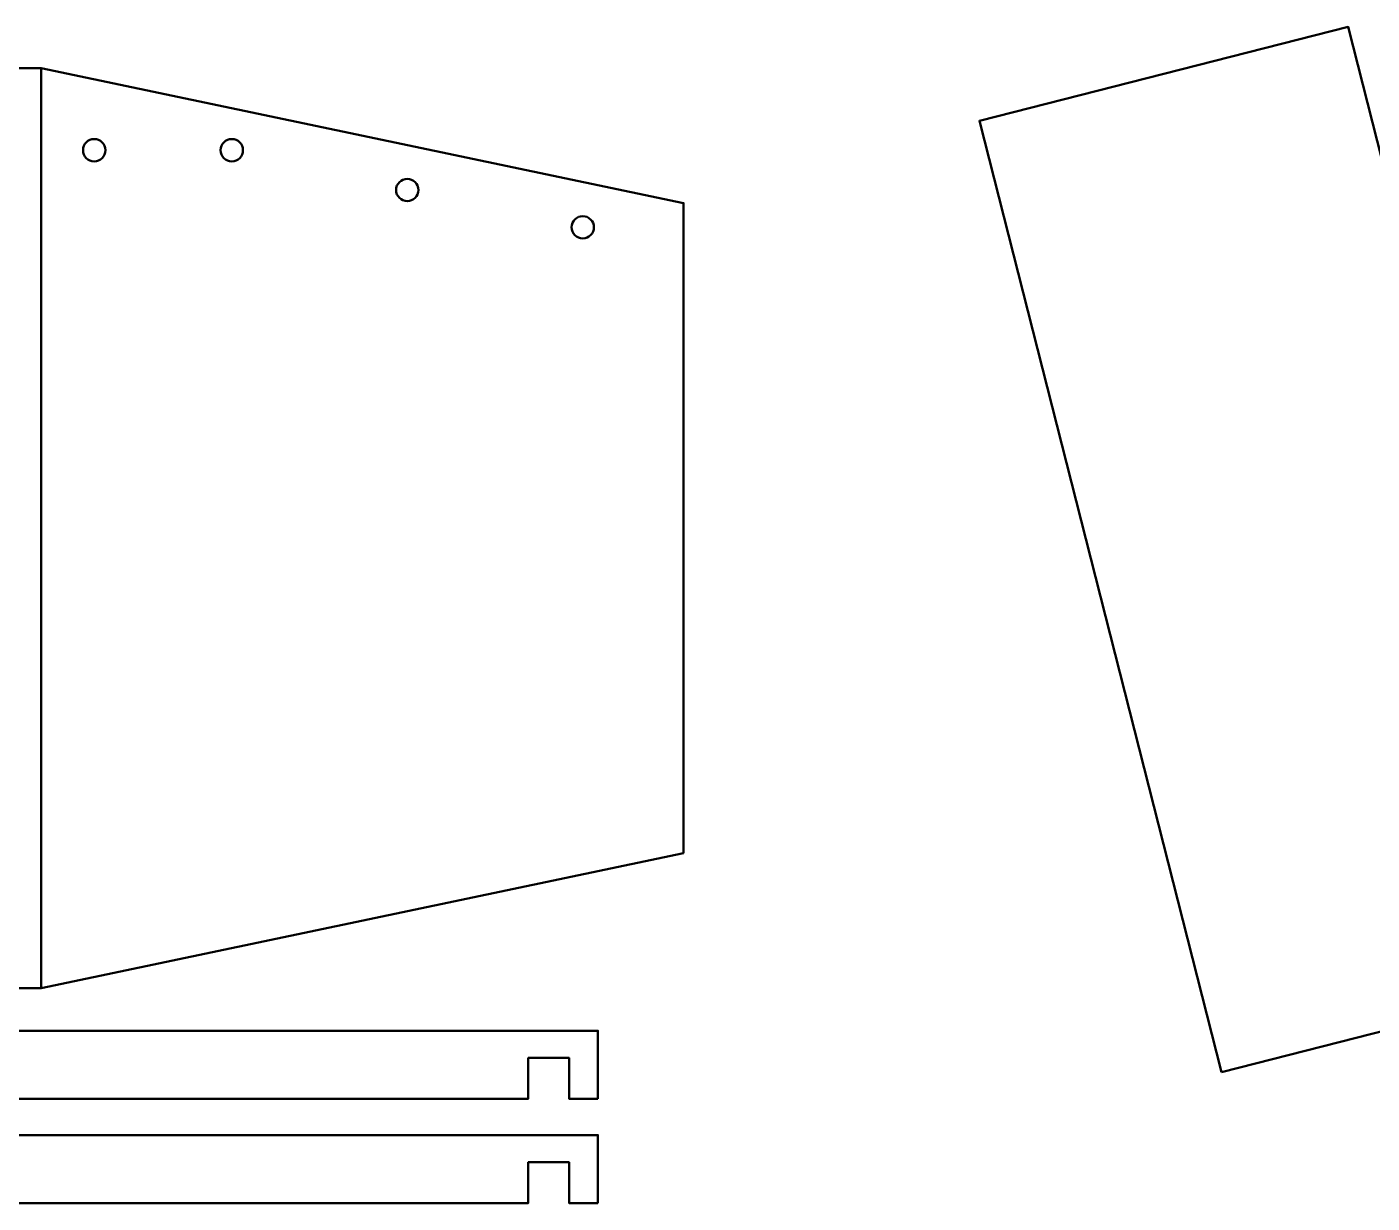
# Model space of a CAD drawing. Header units: inches. Extents: x 247 to 2765, y -1897 to -1110.
# Drawn here: x 1923.9 to 2022.9, y -1445.8 to -1359.2 of the extents above; entities that cross this region are included whole.
import ezdxf

# ---------------------------------------------------------------- set-up
doc = ezdxf.new("R2010")
doc.units = ezdxf.units.IN
doc.header["$MEASUREMENT"] = 0
doc.layers.add('Layer 1', color=7, linetype='Continuous')

# ---------------------------------------------------------------- blocks, each defined once
blk = doc.blocks.new('block 292')
at = {"layer": 'Layer 1', "color": 18, "lineweight": 50, "true_color": 0x010101}
blk.add_lwpolyline([(1972.209, -1420.035), (1924.937, -1429.959), (1761.248, -1429.959), (1705.23, -1413.586), (1692.499, -1400.855), (1692.499, -1391.384), (1705.23, -1378.652), (1761.248, -1362.28), (1924.937, -1362.28), (1972.209, -1372.204), (1972.209, -1420.035)], dxfattribs=at)
at = {"layer": 'Layer 1', "color": 240, "lineweight": 50, "true_color": 0xec2227}
blk.add_lwpolyline([(1924.937, -1362.28), (1924.937, -1429.959)], dxfattribs=at)
for points in [[(1928.84, -1367.489), (1929.295, -1367.489), (1929.663, -1367.858), (1929.663, -1368.312), (1929.663, -1368.767), (1929.295, -1369.135), (1928.84, -1369.135), (1928.386, -1369.135), (1928.017, -1368.767), (1928.017, -1368.312), (1928.017, -1367.858), (1928.386, -1367.489), (1928.84, -1367.489)], [(1938.964, -1367.489), (1939.418, -1367.489), (1939.787, -1367.858), (1939.787, -1368.312), (1939.787, -1368.767), (1939.418, -1369.135), (1938.964, -1369.135), (1938.509, -1369.135), (1938.141, -1368.767), (1938.141, -1368.312), (1938.141, -1367.858), (1938.509, -1367.489), (1938.964, -1367.489)], [(1951.877, -1370.414), (1952.332, -1370.414), (1952.7, -1370.782), (1952.7, -1371.237), (1952.7, -1371.692), (1952.332, -1372.06), (1951.877, -1372.06), (1951.423, -1372.06), (1951.054, -1371.692), (1951.054, -1371.237), (1951.054, -1370.782), (1951.423, -1370.414), (1951.877, -1370.414)], [(1964.79, -1373.158), (1965.244, -1373.158), (1965.613, -1373.526), (1965.613, -1373.981), (1965.613, -1374.435), (1965.244, -1374.804), (1964.79, -1374.804), (1964.336, -1374.804), (1963.967, -1374.435), (1963.967, -1373.981), (1963.967, -1373.526), (1964.336, -1373.158), (1964.79, -1373.158)]]:
    blk.add_open_spline(points, degree=3, knots=[0, 0, 0, 0, 1, 1, 1, 2, 2, 2, 3, 3, 3, 4, 4, 4, 4], dxfattribs=at)

msp = doc.modelspace()

# ---------------------------------------------------------------- linework, layer by layer
at = {"layer": 'Layer 1', "color": 18, "lineweight": 50, "true_color": 0x010101}
for points in [[(2011.786, -1436.128), (1993.984, -1366.142), (2021.12, -1359.239), (2038.922, -1429.225), (2011.786, -1436.128)], [(1965.903, -1438.093), (1963.783, -1438.093), (1963.783, -1435.092), (1960.783, -1435.092), (1960.783, -1438.093), (1917.499, -1438.093), (1917.499, -1435.092), (1914.5, -1435.092), (1914.5, -1438.093), (1802.068, -1438.093), (1802.068, -1435.092), (1799.068, -1435.092), (1799.068, -1438.093), (1757.066, -1438.093), (1757.066, -1435.092), (1754.066, -1435.092), (1754.066, -1438.093), (1751.945, -1438.093), (1747.07, -1433.093), (1965.903, -1433.093), (1965.903, -1438.093)], [(1965.903, -1445.767), (1963.783, -1445.767), (1963.783, -1442.767), (1960.783, -1442.767), (1960.783, -1445.767), (1917.499, -1445.767), (1917.499, -1442.767), (1914.5, -1442.767), (1914.5, -1445.767), (1802.068, -1445.767), (1802.068, -1442.767), (1799.068, -1442.767), (1799.068, -1445.767), (1757.066, -1445.767), (1757.066, -1442.767), (1754.066, -1442.767), (1754.066, -1445.767), (1751.945, -1445.767), (1747.07, -1440.767), (1965.903, -1440.767), (1965.903, -1445.767)]]:
    msp.add_lwpolyline(points, dxfattribs=at)

# ---------------------------------------------------------------- block references
at = {"layer": 'Layer 1'}
msp.add_blockref('block 292', (0, 0), dxfattribs=at)

doc.saveas('drawing.dxf')
